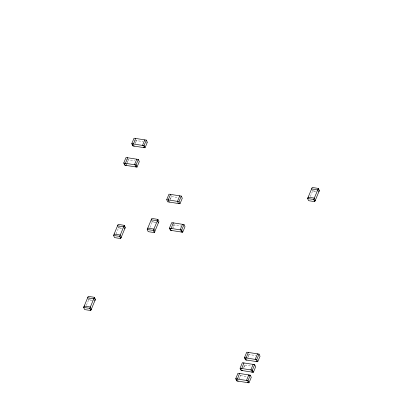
<?xml version="1.0" encoding="UTF-8"?>
<svg xmlns="http://www.w3.org/2000/svg" width="403" height="403" viewBox="0 0 403 403"><rect width="100%" height="100%" fill="white"/><g stroke="black" fill="none" stroke-linecap="round" stroke-linejoin="round"><path stroke-width="0.3" stroke-dasharray="2.02 1.51" d="M126.381 164.641L128.446 159.664L127.408 162.666M135.091 143.669L136.471 140.355L135.433 143.357M126.492 164.882L127.182 163.22M92.352 300.472L88.665 299.892L88.982 298.618M121.641 228.4L118.568 227.917L118.885 226.642M86.368 305.424L89.239 298.512M116.039 233.997L119.142 226.536M149.916 227.499L152.596 221.046M170.036 199.626L171.416 196.311M170.378 199.314L171.527 196.548L170.897 195.193M172.524 228.652L174.136 224.783L173.099 227.786M315.705 191.485L312.632 191.002L312.95 189.727M310.335 196.533L313.015 190.08M238.808 379.268L240.415 375.395L239.377 378.402M243.644 367.627L244.792 364.861L243.755 367.868M247.79 357.647L249.165 354.333L247.9 357.889M135.045 140.35L143.342 141.649M146.314 142.118L147.337 142.279M127.021 159.664L134.703 160.868M312.521 190.765L316.209 191.339M171.527 196.548L177.673 197.51M173.219 224.864L181.007 226.083M152.102 221.731L155.79 222.305M155.901 222.547L152.213 221.967L151.583 220.612M118.457 227.68L122.144 228.254M88.554 299.656L92.242 300.23M248.253 354.408L256.036 355.627M244.903 365.103L251.663 366.161M240.526 375.636L247.286 376.694"/><path stroke-width="0.6" d="M123.731 163.039L126.028 157.508L138.32 159.432L139.312 161.588L137.015 167.119L124.723 165.19L123.731 163.039L136.023 164.963L137.015 167.119M131.751 143.725L134.048 138.199L146.339 140.123L147.337 142.279L145.04 147.805L132.748 145.881L131.751 143.725L144.042 145.649L145.04 147.805M136.023 164.963L138.32 159.432M144.042 145.649L146.339 140.123M83.648 307.413L88.242 296.356L94.388 297.318L95.385 299.474L90.791 310.532L84.645 309.569L83.648 307.413L89.793 308.376L90.791 310.532M113.55 235.438L118.144 224.38L124.29 225.342L125.288 227.499L120.693 238.556L114.548 237.594L113.55 235.438L119.696 236.4L120.693 238.556M83.905 307.308L84.222 306.033L90.368 306.995L90.05 308.27L90.821 309.947L91.254 308.91L91.365 309.151M89.793 308.376L94.388 297.318M119.696 236.4L124.29 225.342M147.196 229.488L151.79 218.431L157.936 219.393L158.933 221.549L154.339 232.607L148.193 231.644L147.196 229.488L153.341 230.451L154.339 232.607M153.341 230.451L157.936 219.393M166.696 199.681L168.993 194.155L181.285 196.08L182.282 198.236L179.985 203.762L167.693 201.838L166.696 199.681L178.987 201.611L179.985 203.762M170.529 194.392L168.232 199.923L169.23 202.079M178.987 201.611L181.285 196.08M169.416 228.153L171.713 222.627L184.005 224.552L185.002 226.708L182.705 232.234L170.414 230.309L169.416 228.153L181.708 230.083L182.705 232.234M181.708 230.083L184.005 224.552M307.615 198.523L312.209 187.466L318.355 188.428L319.352 190.584L314.758 201.641L308.612 200.679L307.615 198.523L313.761 199.485L314.758 201.641M307.872 198.417L308.189 197.143L314.335 198.105L314.018 199.379L314.788 201.057L315.222 200.019L315.332 200.261M235.695 378.77L237.992 373.238L250.283 375.168L251.281 377.319L248.983 382.85L236.692 380.926L235.695 378.77L247.986 380.694L248.983 382.85M240.072 368.236L242.369 362.705L254.661 364.634L255.658 366.785L253.361 372.317L241.07 370.392L240.072 368.236L252.364 370.161L253.361 372.317M244.45 357.703L246.747 352.172L259.038 354.101L260.031 356.257L257.734 361.783L245.442 359.859L244.45 357.703L256.741 359.627L257.734 361.783M313.761 199.485L318.355 188.428M248.747 374.926L246.45 380.452L247.714 380.875L248.49 382.553L247.336 382.371L247.447 382.608M247.986 380.694L250.283 375.168M252.364 370.161L254.661 364.634M256.741 359.627L259.038 354.101M248.858 375.163L250.011 375.344M318.778 191.964L319.095 190.69L318.325 189.012L317.891 190.05L311.635 188.846L311.746 189.088M257.613 354.096L257.502 353.859L255.205 359.385L256.464 359.808L257.24 361.486L256.086 361.305L256.197 361.541M179.859 196.08L179.748 195.838L177.451 201.369L178.448 203.525M248.394 352.655L248.283 352.413L246.097 358.181L244.943 358.005L245.719 359.678L246.979 360.101M253.235 364.629L253.124 364.393L250.827 369.919L252.092 370.342L252.867 372.019L251.714 371.838L251.825 372.075M144.914 140.123L144.803 139.881L142.506 145.412L143.77 145.831L144.546 147.508L143.392 147.327L143.503 147.569M182.579 224.552L182.468 224.31L180.171 229.841L181.436 230.259L182.206 231.937L181.058 231.755L181.169 231.997M244.017 363.189L243.906 362.947L241.719 368.715L240.566 368.533L241.342 370.211L242.606 370.634M135.695 138.677L135.584 138.436L133.398 144.209L132.244 144.027L133.02 145.705L134.285 146.123M173.361 223.106L173.25 222.869L171.063 228.637L169.91 228.456L170.686 230.133L171.95 230.551M239.639 373.722L239.528 373.48L237.342 379.248L236.193 379.067L236.964 380.744L238.228 381.167M136.894 159.432L136.783 159.19L134.486 164.721L135.746 165.139L136.521 166.817L135.368 166.635L135.479 166.877M158.359 222.93L157.361 220.773L151.216 219.811L151.327 220.053M127.675 157.986L127.565 157.749L125.378 163.517L124.225 163.336L125.001 165.013L126.26 165.431M154.913 231.226L153.916 229.07L147.77 228.108L147.881 228.345M124.713 228.879L125.031 227.604L124.255 225.927L123.827 226.965L117.57 225.761L117.681 226.002M121.268 237.176L121.157 236.934L120.724 237.971L119.948 236.294L120.27 235.02L114.125 234.057L114.235 234.294M94.811 300.855L95.128 299.58L94.357 297.903L93.924 298.94L87.668 297.736L87.778 297.978"/></g></svg>
